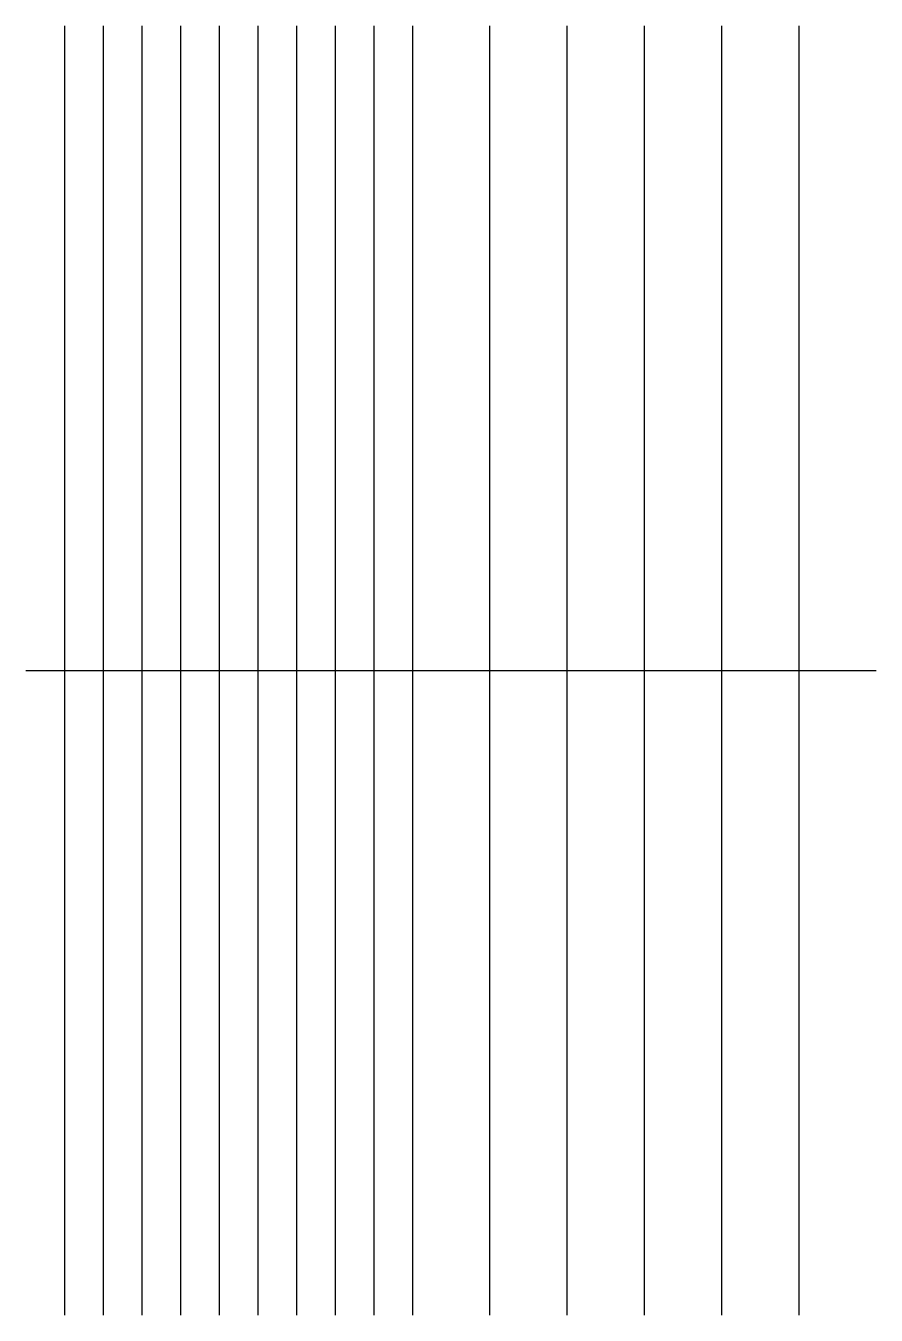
# Model space of a CAD drawing. Extents: x -118 to -19, y 188 to 338.
import ezdxf

# ---------------------------------------------------------------- set-up
doc = ezdxf.new("R2010")
doc.units = 0

msp = doc.modelspace()

# ---------------------------------------------------------------- linework, layer by layer
at = {"layer": 'Layer 1'}
for p, q in [((-113.5, 338.25), (-113.5, 188.25)), ((-109, 338.25), (-109, 188.25)), ((-104.5, 338.25), (-104.5, 188.25)), ((-100, 338.25), (-100, 188.25)), ((-95.5, 338.25), (-95.5, 188.25)), ((-91, 338.25), (-91, 188.25)), ((-86.5, 338.25), (-86.5, 188.25)), ((-82, 338.25), (-82, 188.25)), ((-77.5, 338.25), (-77.5, 188.25)), ((-73, 338.25), (-73, 188.25)), ((-64, 338.25), (-64, 188.25)), ((-55, 338.25), (-55, 188.25)), ((-46, 338.25), (-46, 188.25)), ((-37, 338.25), (-37, 188.25)), ((-28, 338.25), (-28, 188.25)), ((-118, 263.25), (-19, 263.25))]:
    msp.add_line(p, q, dxfattribs=at)

doc.saveas('drawing.dxf')
